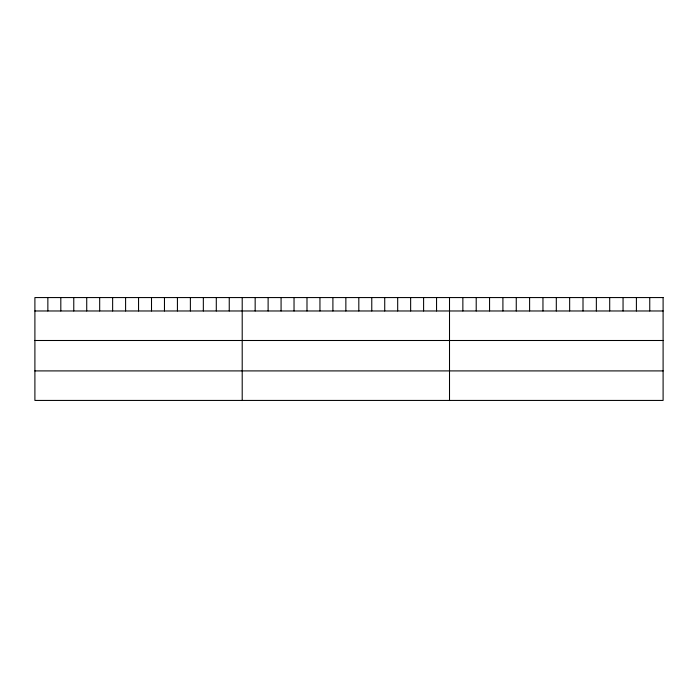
<?xml version="1.0" encoding="UTF-8"?>
<svg xmlns="http://www.w3.org/2000/svg" width="698" height="698" viewBox="0 0 698 698"><rect width="100%" height="100%" fill="white"/><g stroke="black" fill="none" stroke-linecap="round" stroke-linejoin="round"><path stroke-width="1.05" d="M34.9 310.976L663.1 310.976M34.9 340.493L663.1 340.493M34.9 370.908L663.1 370.908M649.751 297.566L649.751 310.976M636.402 297.566L636.402 310.976M623.052 297.566L623.052 310.976M609.703 297.566L609.703 310.976M596.354 297.566L596.354 310.976M583.005 297.566L583.005 310.976M569.655 297.566L569.655 310.976M556.306 297.566L556.306 310.976M542.957 297.566L542.957 310.976M529.608 297.566L529.608 310.976M516.258 297.566L516.258 310.976M502.909 297.566L502.909 310.976M489.56 297.566L489.56 310.976M476.21 297.566L476.21 310.976M462.861 297.566L462.861 310.976M449.512 297.566L449.512 400.434M436.555 297.566L436.555 310.976M423.599 297.566L423.599 310.976M410.642 297.566L410.642 310.976M397.686 297.566L397.686 310.976M384.729 297.566L384.729 310.976M371.772 297.566L371.772 310.976M358.816 297.566L358.816 310.976M345.859 297.566L345.859 310.976M332.902 297.566L332.902 310.976M319.946 297.566L319.946 310.976M306.989 297.566L306.989 310.976M294.033 297.566L294.033 310.976M281.076 297.566L281.076 310.976M268.119 297.566L268.119 310.976M255.163 297.566L255.163 310.976M242.206 297.566L242.206 400.434M229.249 297.566L229.249 310.976M216.293 297.566L216.293 310.976M203.336 297.566L203.336 310.976M190.38 297.566L190.38 310.976M177.423 297.566L177.423 310.976M164.466 297.566L164.466 310.976M151.51 297.566L151.51 310.976M138.553 297.566L138.553 310.976M125.596 297.566L125.596 310.976M112.64 297.566L112.64 310.976M99.683 297.566L99.683 310.976M86.727 297.566L86.727 310.976M73.77 297.566L73.77 310.976M60.813 297.566L60.813 310.976M47.857 297.566L47.857 310.976M663.1 297.566L34.9 297.566L34.9 400.434L663.1 400.434L663.1 297.566"/></g></svg>
